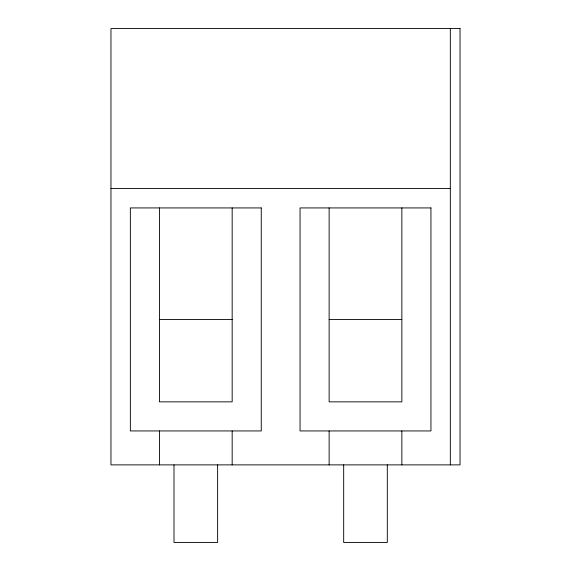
<?xml version="1.0" encoding="UTF-8"?>
<svg xmlns="http://www.w3.org/2000/svg" width="571" height="571" viewBox="0 0 571 571"><rect width="100%" height="100%" fill="white"/><g stroke="black" fill="none" stroke-linecap="round" stroke-linejoin="round"><path stroke-width="0.86" d="M110.967 188.537L450.333 188.537M159.452 319.439L232.169 319.439M329.132 319.439L401.856 319.439M450.333 28.55L450.333 464.88M401.856 207.93L401.856 401.856L329.132 401.856L329.132 207.93M401.856 430.941L401.856 464.88M387.309 464.88L387.309 542.45L343.678 542.45L343.678 464.88M329.132 430.941L329.132 464.88M232.169 207.93L232.169 401.856L159.452 401.856L159.452 207.93M232.169 430.941L232.169 464.88M217.63 464.88L217.63 542.45L173.991 542.45L173.991 464.88M159.452 430.941L159.452 464.88M460.033 28.55L110.967 28.55L110.967 464.88L460.033 464.88L460.033 28.55M261.261 207.93L130.359 207.93L130.359 430.941L261.261 430.941L261.261 207.93M430.941 207.93L300.046 207.93L300.046 430.941L430.941 430.941L430.941 207.93"/></g></svg>
